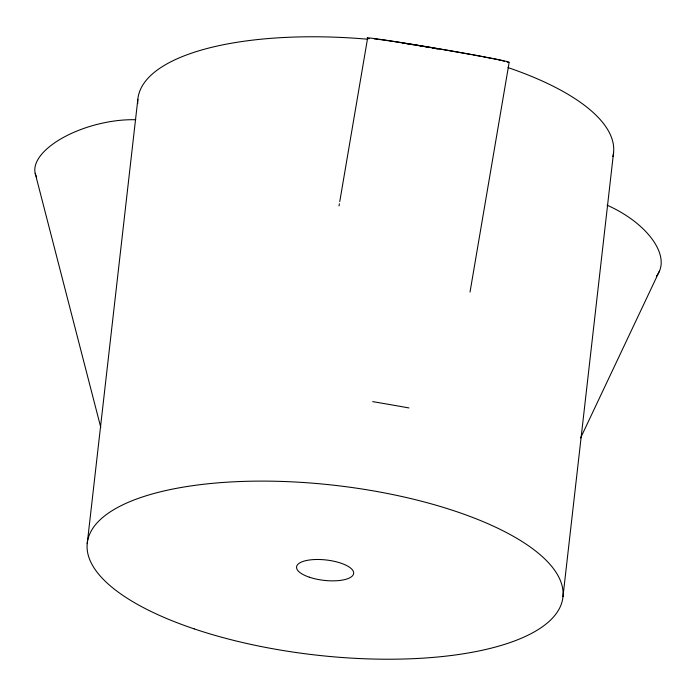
<?xml version="1.0" encoding="UTF-8"?>
<svg xmlns="http://www.w3.org/2000/svg" width="696" height="696" viewBox="0 0 696 696"><rect width="100%" height="100%" fill="white"/><g stroke="black" fill="none" stroke-linecap="round" stroke-linejoin="round"><path stroke-width="1.04" d="M87.218 543.654L137.843 99.319M562.968 596.681L613.594 152.346M339.022 205.912L339.387 203.771M339.752 201.64L367.618 38.071M470.026 292.059L509.185 62.214M580.595 437.967L659.434 271.144M35.2 173.339L100.772 427.414M507.976 67.573A239.354 85.382 6.5 0 1 612.889 156.583M137.747 103.626A239.354 85.382 6.5 0 1 367.801 39.228M402.636 43.187A239.354 85.382 6.5 0 1 404.62 43.474M406.595 43.761A239.354 85.382 6.5 0 1 409.561 44.196M410.544 44.353A239.354 85.382 6.5 0 1 422.333 46.258M423.307 46.423A239.354 85.382 6.5 0 1 430.128 47.641M432.068 47.998A239.354 85.382 6.5 0 1 434 48.363M435.931 48.737A239.354 85.382 6.5 0 1 437.854 49.111M36.679 177.123A71.801 32.181 -14.5 0 1 61.196 138.695A71.801 32.181 -14.5 0 1 135.772 119.747M607.121 205.207A71.801 37.81 25.3 0 1 657.563 274.459M656.998 275.242A71.801 37.81 25.3 0 1 656.398 275.999M372.673 401.627A71.801 1.427 9.7 0 1 408.961 407.943M504.208 61.231A67.016 1.331 9.7 0 1 504.226 61.466M374.187 38.889A67.016 1.331 9.7 0 1 377.893 39.289M379.303 39.472A67.016 1.331 9.7 0 1 393.101 41.438M394.327 41.63A67.016 1.331 9.7 0 1 402.218 42.847M403.619 43.065A67.016 1.331 9.7 0 1 413.99 44.727M415.538 44.979A67.016 1.331 9.7 0 1 471.592 54.627M473.01 54.88A67.016 1.331 9.7 0 1 482.328 56.611M483.555 56.846A67.016 1.331 9.7 0 1 485.921 57.298M487.061 57.516A67.016 1.331 9.7 0 1 493.22 58.725M494.134 58.908A67.016 1.331 9.7 0 1 497.414 59.586M498.136 59.734A67.016 1.331 9.7 0 1 500.093 60.161M500.668 60.291A67.016 1.331 9.7 0 1 503.278 60.935M369.245 38.672A71.801 1.427 9.7 0 1 439.185 48.824A71.801 1.427 9.7 0 1 507.201 62.196M194.167 628.88A239.354 85.382 6.5 0 0 562.69 598.804A239.354 85.382 6.5 0 0 218.422 482.815A239.354 85.382 6.5 0 0 194.167 628.88M309.32 577.193A28.719 10.249 6.5 0 0 353.603 573.626A28.719 10.249 6.5 0 0 312.365 559.68A28.719 10.249 6.5 0 0 309.32 577.193"/></g></svg>
